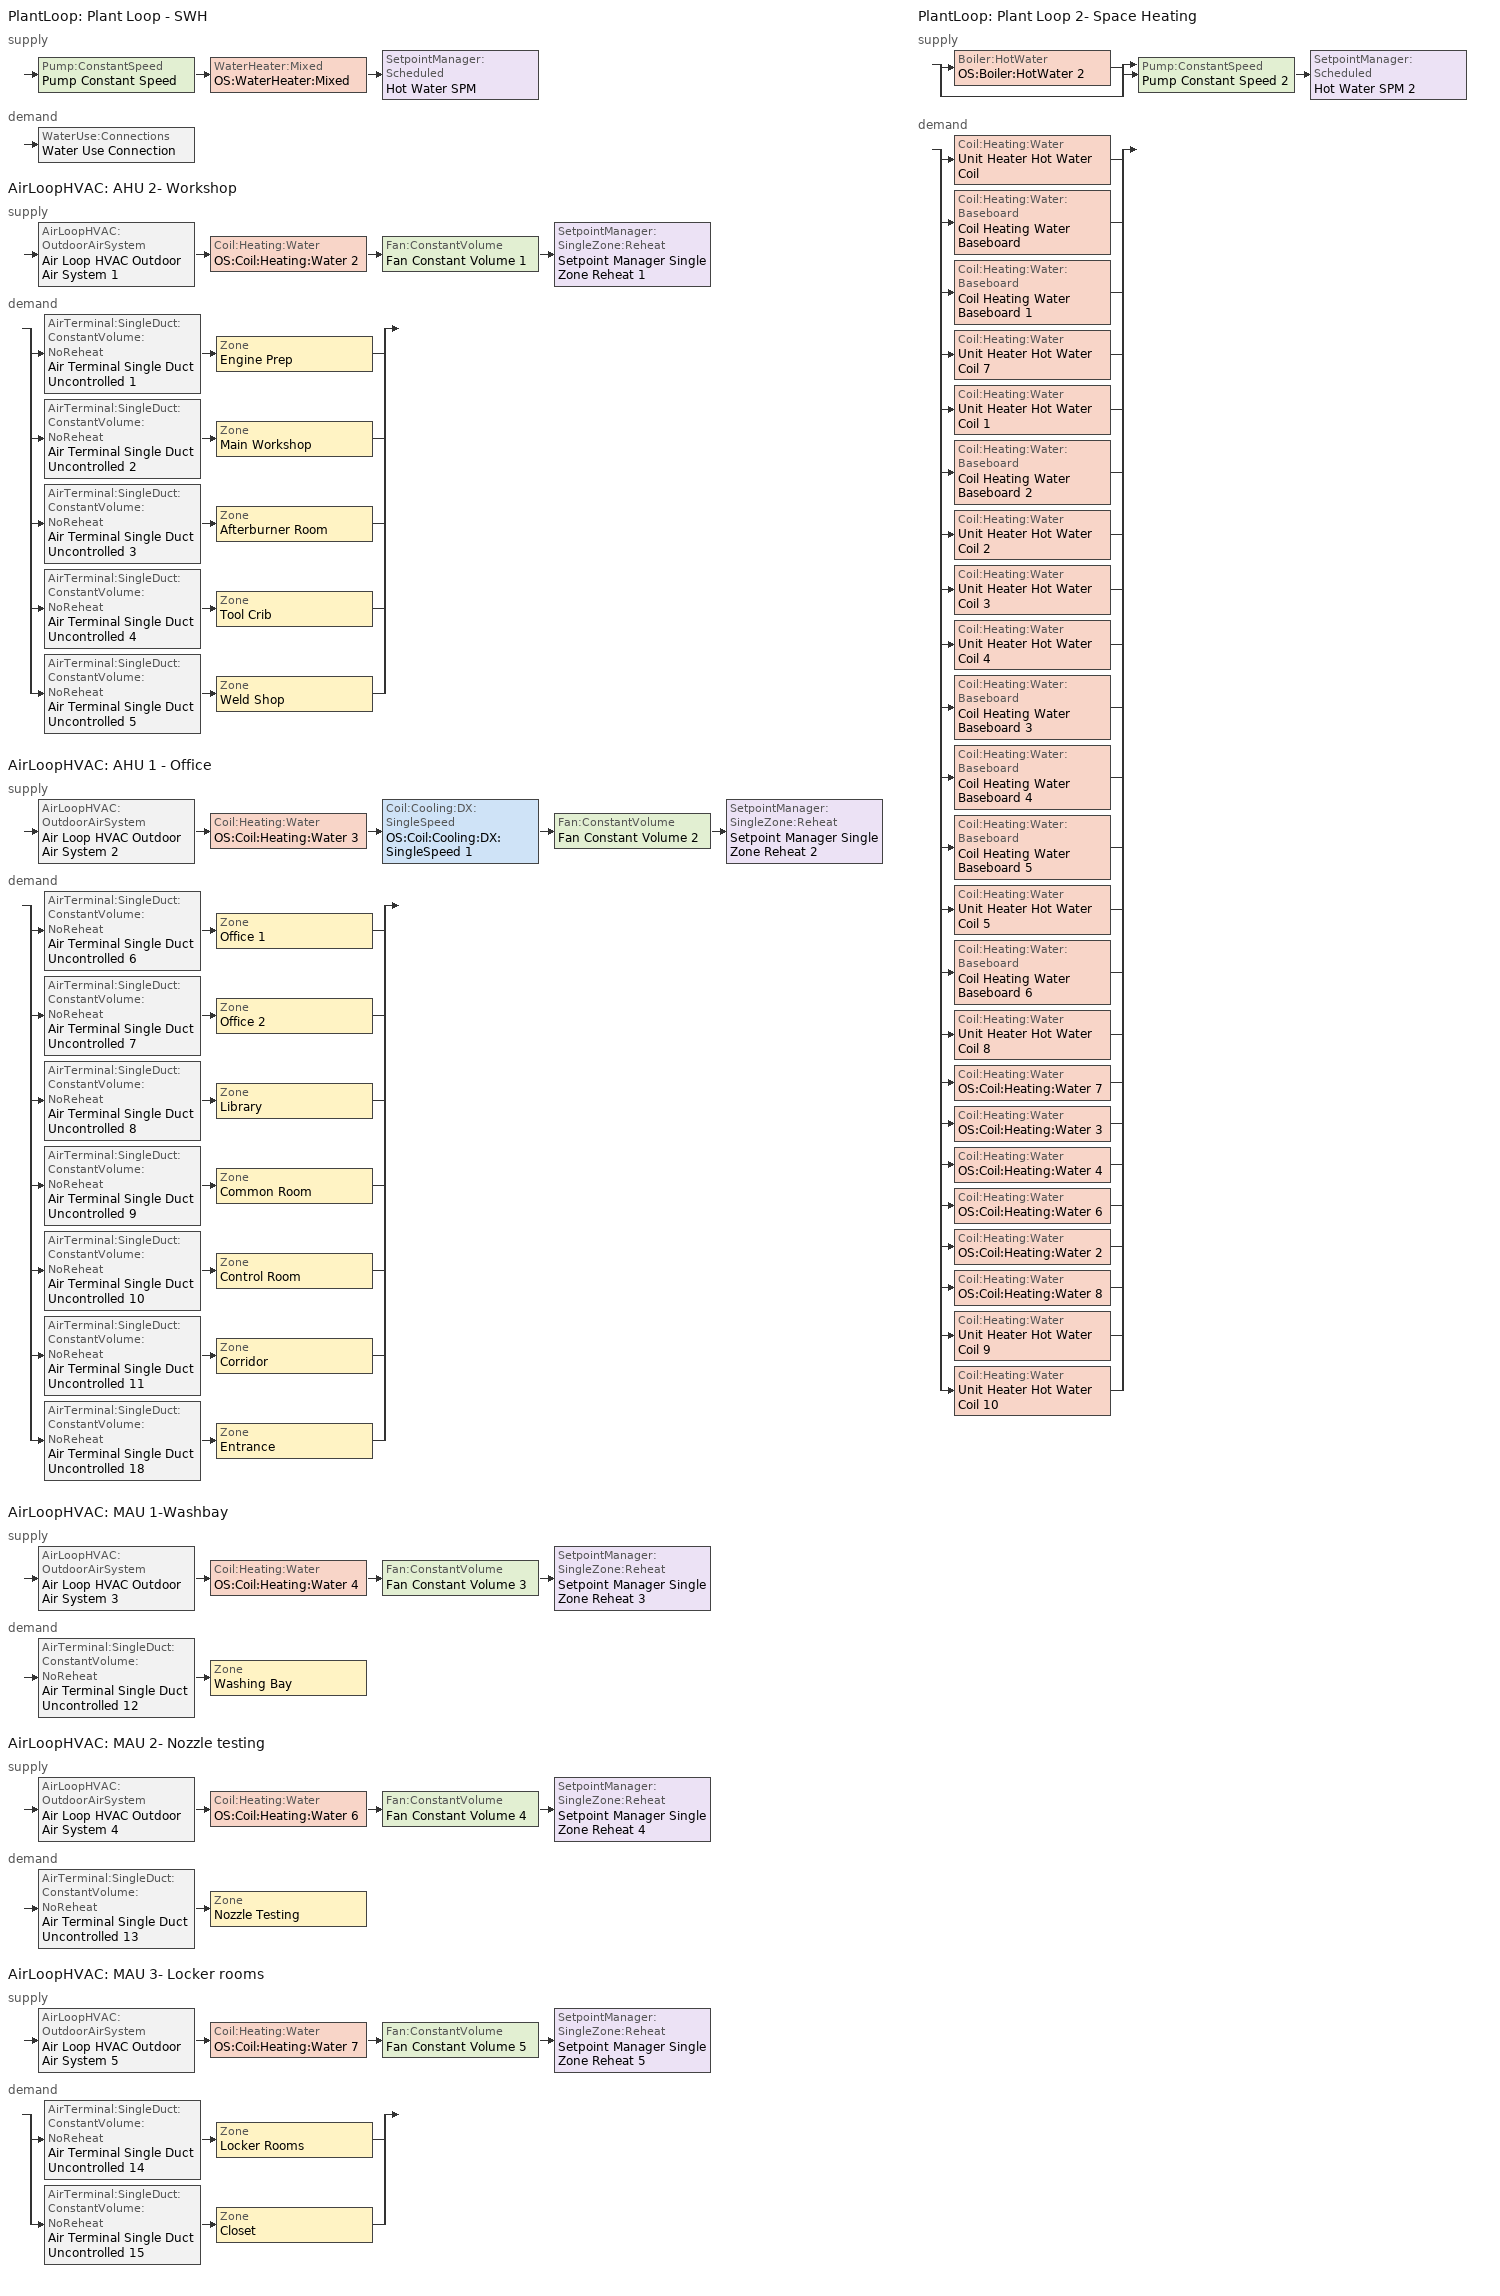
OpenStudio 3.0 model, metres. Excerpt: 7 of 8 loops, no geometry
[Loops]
PlantLoop 'Plant Loop - SWH'
 supply: Pump:ConstantSpeed 'Pump Constant Speed' > WaterHeater:Mixed 'OS:WaterHeater:Mixed' > SetpointManager:Scheduled 'Hot Water SPM'
 demand: WaterUse:Connections 'Water Use Connection'
AirLoopHVAC 'AHU 2- Workshop'
 supply: AirLoopHVAC:OutdoorAirSystem 'Air Loop HVAC Outdoor Air System 1' > Coil:Heating:Water 'OS:Coil:Heating:Water 2' > Fan:ConstantVolume 'Fan Constant Volume 1' > SetpointManager:SingleZone:Reheat 'Setpoint Manager Single Zone Reheat 1'
 demand: split
  | AirTerminal:SingleDuct:ConstantVolume:NoReheat 'Air Terminal Single Duct Uncontrolled 1' > Zone 'Engine Prep'
  | AirTerminal:SingleDuct:ConstantVolume:NoReheat 'Air Terminal Single Duct Uncontrolled 2' > Zone 'Main Workshop'
  | AirTerminal:SingleDuct:ConstantVolume:NoReheat 'Air Terminal Single Duct Uncontrolled 3' > Zone 'Afterburner Room'
  | AirTerminal:SingleDuct:ConstantVolume:NoReheat 'Air Terminal Single Duct Uncontrolled 4' > Zone 'Tool Crib'
  | AirTerminal:SingleDuct:ConstantVolume:NoReheat 'Air Terminal Single Duct Uncontrolled 5' > Zone 'Weld Shop'
AirLoopHVAC 'AHU 1 - Office'
 supply: AirLoopHVAC:OutdoorAirSystem 'Air Loop HVAC Outdoor Air System 2' > Coil:Heating:Water 'OS:Coil:Heating:Water 3' > Coil:Cooling:DX:SingleSpeed 'OS:Coil:Cooling:DX:SingleSpeed 1' > Fan:ConstantVolume 'Fan Constant Volume 2' > SetpointManager:SingleZone:Reheat 'Setpoint Manager Single Zone Reheat 2'
 demand: split
  | AirTerminal:SingleDuct:ConstantVolume:NoReheat 'Air Terminal Single Duct Uncontrolled 6' > Zone 'Office 1'
  | AirTerminal:SingleDuct:ConstantVolume:NoReheat 'Air Terminal Single Duct Uncontrolled 7' > Zone 'Office 2'
  | AirTerminal:SingleDuct:ConstantVolume:NoReheat 'Air Terminal Single Duct Uncontrolled 8' > Zone 'Library'
  | AirTerminal:SingleDuct:ConstantVolume:NoReheat 'Air Terminal Single Duct Uncontrolled 9' > Zone 'Common Room'
  | AirTerminal:SingleDuct:ConstantVolume:NoReheat 'Air Terminal Single Duct Uncontrolled 10' > Zone 'Control Room'
  | AirTerminal:SingleDuct:ConstantVolume:NoReheat 'Air Terminal Single Duct Uncontrolled 11' > Zone 'Corridor'
  | AirTerminal:SingleDuct:ConstantVolume:NoReheat 'Air Terminal Single Duct Uncontrolled 18' > Zone 'Entrance'
AirLoopHVAC 'MAU 1-Washbay'
 supply: AirLoopHVAC:OutdoorAirSystem 'Air Loop HVAC Outdoor Air System 3' > Coil:Heating:Water 'OS:Coil:Heating:Water 4' > Fan:ConstantVolume 'Fan Constant Volume 3' > SetpointManager:SingleZone:Reheat 'Setpoint Manager Single Zone Reheat 3'
 demand: AirTerminal:SingleDuct:ConstantVolume:NoReheat 'Air Terminal Single Duct Uncontrolled 12' > Zone 'Washing Bay'
AirLoopHVAC 'MAU 2- Nozzle testing'
 supply: AirLoopHVAC:OutdoorAirSystem 'Air Loop HVAC Outdoor Air System 4' > Coil:Heating:Water 'OS:Coil:Heating:Water 6' > Fan:ConstantVolume 'Fan Constant Volume 4' > SetpointManager:SingleZone:Reheat 'Setpoint Manager Single Zone Reheat 4'
 demand: AirTerminal:SingleDuct:ConstantVolume:NoReheat 'Air Terminal Single Duct Uncontrolled 13' > Zone 'Nozzle Testing'
AirLoopHVAC 'MAU 3- Locker rooms'
 supply: AirLoopHVAC:OutdoorAirSystem 'Air Loop HVAC Outdoor Air System 5' > Coil:Heating:Water 'OS:Coil:Heating:Water 7' > Fan:ConstantVolume 'Fan Constant Volume 5' > SetpointManager:SingleZone:Reheat 'Setpoint Manager Single Zone Reheat 5'
 demand: split
  | AirTerminal:SingleDuct:ConstantVolume:NoReheat 'Air Terminal Single Duct Uncontrolled 14' > Zone 'Locker Rooms'
  | AirTerminal:SingleDuct:ConstantVolume:NoReheat 'Air Terminal Single Duct Uncontrolled 15' > Zone 'Closet'
PlantLoop 'Plant Loop 2- Space Heating'
 supply: split
  | Boiler:HotWater 'OS:Boiler:HotWater 2'
  | bypass
  join > Pump:ConstantSpeed 'Pump Constant Speed 2' > SetpointManager:Scheduled 'Hot Water SPM 2'
 demand: split
  | Coil:Heating:Water 'Unit Heater Hot Water Coil'
  | Coil:Heating:Water:Baseboard 'Coil Heating Water Baseboard'
  | Coil:Heating:Water:Baseboard 'Coil Heating Water Baseboard 1'
  | Coil:Heating:Water 'Unit Heater Hot Water Coil 7'
  | Coil:Heating:Water 'Unit Heater Hot Water Coil 1'
  | Coil:Heating:Water:Baseboard 'Coil Heating Water Baseboard 2'
  | Coil:Heating:Water 'Unit Heater Hot Water Coil 2'
  | Coil:Heating:Water 'Unit Heater Hot Water Coil 3'
  | Coil:Heating:Water 'Unit Heater Hot Water Coil 4'
  | Coil:Heating:Water:Baseboard 'Coil Heating Water Baseboard 3'
  | Coil:Heating:Water:Baseboard 'Coil Heating Water Baseboard 4'
  | Coil:Heating:Water:Baseboard 'Coil Heating Water Baseboard 5'
  | Coil:Heating:Water 'Unit Heater Hot Water Coil 5'
  | Coil:Heating:Water:Baseboard 'Coil Heating Water Baseboard 6'
  | Coil:Heating:Water 'Unit Heater Hot Water Coil 8'
  | Coil:Heating:Water 'OS:Coil:Heating:Water 7'
  | Coil:Heating:Water 'OS:Coil:Heating:Water 3'
  | Coil:Heating:Water 'OS:Coil:Heating:Water 4'
  | Coil:Heating:Water 'OS:Coil:Heating:Water 6'
  | Coil:Heating:Water 'OS:Coil:Heating:Water 2'
  | Coil:Heating:Water 'OS:Coil:Heating:Water 8'
  | Coil:Heating:Water 'Unit Heater Hot Water Coil 9'
  | Coil:Heating:Water 'Unit Heater Hot Water Coil 10'
[Sizing:Zone] Zone Cooling Design Supply Air Temperature Input Method=SupplyAirTemperature; Zone Cooling Design Supply Air Temperature {C}=14; Zone Cooling Design Supply Air Temperature Difference {deltaC}=11.11; Zone Heating Design Supply Air Temperature Input Method=SupplyAirTemperature; Zone Heating Design Supply Air Temperature {C}=40; Zone Heating Design Supply Air Temperature Difference {deltaC}=11.11; Zone Cooling Design Supply Air Humidity Ratio {kg-H2O/kg-air}=0.0085; Zone Heating Design Supply Air Humidity Ratio {kg-H2O/kg-air}=0.008; Zone Heating Sizing Factor=1; Zone Cooling Sizing Factor=1; Heating Design Air Flow Method=DesignDay; Account for Dedicated Outdoor Air System=No; Dedicated Outdoor Air System Control Strategy=NeutralSupplyAir; Dedicated Outdoor Air Low Setpoint Temperature for Design {C}=Autosize; Dedicated Outdoor Air High Setpoint Temperature for Design {C}=Autosize
Name | Cooling Minimum Air Flow per Zone Floor Area {m3/s-m2} | Cooling Minimum Air Flow {m3/s} | Cooling Minimum Air Flow Fraction
Common Room; Office 1; Office 2; Entrance; Library; Corridor; Closet; Nozzle Testing; Washing Bay; Locker Rooms; POL Storage; Ceiling; Tool Crib; Afterburner Room; Weld Shop; Main Workshop; Engine Prep
Control Room | 0.000762 | 0 | 0
[Zone equipment]
Common Room: Air Terminal Single Duct Uncontrolled 9, Convective Baseboard Water
Office 1: Air Terminal Single Duct Uncontrolled 6, Convective Baseboard Water 4
Office 2: Air Terminal Single Duct Uncontrolled 7, Convective Baseboard Water 5
Entrance: Unit Heater CV - Hot Water 1, Air Terminal Single Duct Uncontrolled 18
Library: Air Terminal Single Duct Uncontrolled 8
Control Room: Air Terminal Single Duct Uncontrolled 10
Corridor: Air Terminal Single Duct Uncontrolled 11, Convective Baseboard Water 1
Closet: Air Terminal Single Duct Uncontrolled 15
Nozzle Testing: Air Terminal Single Duct Uncontrolled 13, Convective Baseboard Water 3
Washing Bay: Air Terminal Single Duct Uncontrolled 12
Locker Rooms: Air Terminal Single Duct Uncontrolled 14, Convective Baseboard Water 2, Fan Zone Exhaust 1
POL Storage: Unit Heater CV - Hot Water 10
Ceiling: Unit Heater CV - Hot Water 9
Tool Crib: Air Terminal Single Duct Uncontrolled 4, Unit Heater CV - Hot Water 5
Afterburner Room: Air Terminal Single Duct Uncontrolled 3, Unit Heater CV - Hot Water
Weld Shop: Air Terminal Single Duct Uncontrolled 5, Convective Baseboard Water 6, Unit Heater CV - Hot Water 8, Fan Zone Exhaust
Main Workshop: Air Terminal Single Duct Uncontrolled 2, Unit Heater CV - Hot Water 2
Engine Prep: Air Terminal Single Duct Uncontrolled 1, Unit Heater CV - Hot Water 7
[WaterUse:Connections]
Water Use Connection: Water Use Equipment Name 1=Bathroom Sink
[WaterUse:Equipment]
Bathroom Sink: Water Use Equipment Definition=Bathroom Sink Definition; Flow Rate Fraction Schedule=MNECB-C-HW
[WaterUse:Equipment:Definition]
Bathroom Sink Definition: Peak Flow Rate {m3/s}=4.5e-006
[PlantLoop] Glycol Concentration=0; Plant Loop Volume {m3}=Autocalculate; Load Distribution Scheme=Optimal
Name | Fluid Type
Plant Loop - SWH
Plant Loop 2- Space Heating | Water
[Sizing:Plant] Loop Type=Heating; Design Loop Exit Temperature {C}=82; Loop Design Temperature Difference {deltaC}=11; Sizing Option=NonCoincident; Zone Timesteps in Averaging Window=1; Coincident Sizing Factor Mode=None
Plant Loop - SWH; Plant Loop 2- Space Heating
[WaterHeater:Mixed]
OS:WaterHeater:Mixed: Tank Volume {m3}=0.3785; Setpoint Temperature Schedule=shw_60C; Deadband Temperature Difference {deltaC}=2; Maximum Temperature Limit {C}=82.22; Heater Control Type=Cycle; Heater Maximum Capacity {W}=845000; Heater Fuel Type=Electricity; Heater Thermal Efficiency=1; Off Cycle Parasitic Fuel Consumption Rate {W}=20; Off Cycle Parasitic Fuel Type=Electricity; Off Cycle Parasitic Heat Fraction to Tank=0.8; On Cycle Parasitic Fuel Type=Electricity; Ambient Temperature Indicator=Schedule; Ambient Temperature Schedule=Water Heater Ambient Temperature; Off Cycle Loss Coefficient to Ambient Temperature {W/K}=6; On Cycle Loss Coefficient to Ambient Temperature {W/K}=6; Use Side Effectiveness=1; Source Side Effectiveness=1; Use Side Design Flow Rate {m3/s}=autosize; Source Side Design Flow Rate {m3/s}=autosize; Indirect Water Heating Recovery Time {hr}=1.5; Source Side Flow Control Mode=IndirectHeatPrimarySetpoint
[Pump:ConstantSpeed] Rated Flow Rate {m3/s}=autosize; Rated Pump Head {Pa}=179352; Rated Power Consumption {W}=autosize; Motor Efficiency=0.9; Fraction of Motor Inefficiencies to Fluid Stream=0; Pump Control Type=Intermittent; Design Power Sizing Method=PowerPerFlowPerPressure; Design Electric Power per Unit Flow Rate {W/(m3/s)}=348701.1; Design Shaft Power per Unit Flow Rate per Unit Head {W-s/m3-Pa}=1.28205
Pump Constant Speed; Pump Constant Speed 2
[SetpointManager:Scheduled] Control Variable=Temperature; Schedule=Hot Water Temperature
Hot Water SPM; Hot Water SPM 2
[Boiler:HotWater]
OS:Boiler:HotWater 2: Efficiency Curve Temperature Evaluation Variable=LeavingBoiler; Normalized Boiler Efficiency Curve=Boiler Efficiency 1; Water Outlet Upper Temperature Limit {C}=99; Boiler Flow Mode=LeavingSetpointModulated; Parasitic Electric Load {W}=0; Sizing Factor=1
[AirLoopHVAC] Availability Schedule=Always On Discrete; Design Supply Air Flow Rate {m3/s}=AutoSize
AHU 2- Workshop; AHU 1 - Office; MAU 1-Washbay; MAU 2- Nozzle testing; MAU 3- Locker rooms
[Sizing:System] Type of Load to Size On=Sensible; Design Outdoor Air Flow Rate {m3/s}=Autosize; Central Heating Maximum System Air Flow Ratio=1; Preheat Design Temperature {C}=7; Preheat Design Humidity Ratio {kg-H2O/kg-Air}=0.008; Precool Design Temperature {C}=12.8; Precool Design Humidity Ratio {kg-H2O/kg-Air}=0.008; Central Cooling Design Supply Air Temperature {C}=12.8; Central Heating Design Supply Air Temperature {C}=40; Sizing Option=NonCoincident; 100% Outdoor Air in Cooling=Yes; 100% Outdoor Air in Heating=Yes; Central Cooling Design Supply Air Humidity Ratio {kg-H2O/kg-Air}=0.0085; Central Heating Design Supply Air Humidity Ratio {kg-H2O/kg-Air}=0.008; Cooling Design Air Flow Method=DesignDay; Cooling Design Air Flow Rate {m3/s}=0; Heating Design Air Flow Method=DesignDay; Heating Design Air Flow Rate {m3/s}=0; System Outdoor Air Method=ZoneSum; Zone Maximum Outdoor Air Fraction=1; Cooling Supply Air Flow Rate Per Floor Area {m3/s-m2}=0.00996765; Cooling Fraction of Autosized Cooling Supply Air Flow Rate=1; Cooling Supply Air Flow Rate Per Unit Cooling Capacity {m3/s-W}=3.94755e-05; Heating Supply Air Flow Rate Per Floor Area {m3/s-m2}=0.00996765; Heating Fraction of Autosized Heating Supply Air Flow Rate=1; Heating Fraction of Autosized Cooling Supply Air Flow Rate=1; Heating Supply Air Flow Rate Per Unit Heating Capacity {m3/s-W}=3.15882e-05; Cooling Design Capacity Method=CoolingDesignCapacity; Cooling Design Capacity {W}=Autosize; Cooling Design Capacity Per Floor Area {W/m2}=234.7; Fraction of Autosized Cooling Design Capacity=1; Heating Design Capacity Method=HeatingDesignCapacity; Heating Design Capacity {W}=Autosize; Heating Design Capacity Per Floor Area {W/m2}=157; Fraction of Autosized Heating Design Capacity=1; Central Cooling Capacity Control Method=OnOff
AHU 2- Workshop; AHU 1 - Office; MAU 1-Washbay; MAU 2- Nozzle testing; MAU 3- Locker rooms
[Fan:ConstantVolume] Fan Total Efficiency=0.75; Motor Efficiency=0.75
Name | Availability Schedule | Pressure Rise {Pa} | Maximum Flow Rate {m3/s}
Fan Constant Volume 1; Fan Constant Volume 2 | Always On Discrete | 500 | AutoSize
Fan Constant Volume 3; Fan Constant Volume 4; Fan Constant Volume 5 | Always On Discrete | 500 | Autosize
Unit Heater CV Fan; Unit Heater CV Fan 1; Unit Heater CV Fan 2; Unit Heater CV Fan 3; Unit Heater CV Fan 4; Unit Heater CV Fan 5; Unit Heater CV Fan 7; Unit Heater CV Fan 8; Unit Heater CV Fan 9; Unit Heater CV Fan 10 | Always On Discrete 1 |  | AutoSize
[SetpointManager:SingleZone:Reheat] Minimum Supply Air Temperature {C}=14; Maximum Supply Air Temperature {C}=44
Name | Control Zone
Setpoint Manager Single Zone Reheat 1 | Main Workshop
Setpoint Manager Single Zone Reheat 2 | Office 1
Setpoint Manager Single Zone Reheat 3 | Washing Bay
Setpoint Manager Single Zone Reheat 4 | Nozzle Testing
Setpoint Manager Single Zone Reheat 5 | Locker Rooms
[Controller:OutdoorAir] Economizer Control Type=FixedDryBulb; Economizer Control Action Type=ModulateFlow; Economizer Maximum Limit Dry-Bulb Temperature {C}=19; Economizer Maximum Limit Enthalpy {J/kg}=64000; Economizer Maximum Limit Dewpoint Temperature {C}=0; Economizer Minimum Limit Dry-Bulb Temperature {C}=-100; Lockout Type=NoLockout; Minimum Limit Type=FixedMinimum; High Humidity Control=No; Heat Recovery Bypass Control Type=BypassWhenOAFlowGreaterThanMinimum
Name | Minimum Outdoor Air Flow Rate {m3/s} | Maximum Outdoor Air Flow Rate {m3/s} | Controller Mechanical Ventilation | Minimum Outdoor Air Schedule | Minimum Fraction of Outdoor Air Schedule
Controller Outdoor Air 1 | Autosize | Autosize | Controller Mechanical Ventilation 1
Controller Outdoor Air 2 | Autosize | Autosize | Controller Mechanical Ventilation 2
Controller Outdoor Air 3 | Autosize | Autosize | Controller Mechanical Ventilation 3 | Always On | Always On
Controller Outdoor Air 4 | Autosize | Autosize | Controller Mechanical Ventilation 4 | Always On
Controller Outdoor Air 5 | 1.015 | 1.015 | Controller Mechanical Ventilation 5 | Always On
[Controller:MechanicalVentilation] Availability Schedule=Always On Discrete; Demand Controlled Ventilation=No; System Outdoor Air Method=ZoneSum
Controller Mechanical Ventilation 1; Controller Mechanical Ventilation 2; Controller Mechanical Ventilation 3; Controller Mechanical Ventilation 4; Controller Mechanical Ventilation 5
[AirLoopHVAC:OutdoorAirSystem]
Name | Controller
Air Loop HVAC Outdoor Air System 1 | Controller Outdoor Air 1
Air Loop HVAC Outdoor Air System 2 | Controller Outdoor Air 2
Air Loop HVAC Outdoor Air System 3 | Controller Outdoor Air 3
Air Loop HVAC Outdoor Air System 4 | Controller Outdoor Air 4
Air Loop HVAC Outdoor Air System 5 | Controller Outdoor Air 5
[AirTerminal:SingleDuct:ConstantVolume:NoReheat] Availability Schedule=Always On Discrete
Name | Maximum Air Flow Rate {m3/s}
Air Terminal Single Duct Uncontrolled 1; Air Terminal Single Duct Uncontrolled 2; Air Terminal Single Duct Uncontrolled 3; Air Terminal Single Duct Uncontrolled 4; Air Terminal Single Duct Uncontrolled 5; Air Terminal Single Duct Uncontrolled 6; Air Terminal Single Duct Uncontrolled 7; Air Terminal Single Duct Uncontrolled 8; Air Terminal Single Duct Uncontrolled 9; Air Terminal Single Duct Uncontrolled 10; Air Terminal Single Duct Uncontrolled 11; Air Terminal Single Duct Uncontrolled 12; Air Terminal Single Duct Uncontrolled 13; Air Terminal Single Duct Uncontrolled 14; Air Terminal Single Duct Uncontrolled 18 | AutoSize
Air Terminal Single Duct Uncontrolled 15 | 1.015
[Coil:Heating:Water] Availability Schedule=Always On Discrete 1
OS:Coil:Heating:Water 2; OS:Coil:Heating:Water 3; OS:Coil:Heating:Water 4; OS:Coil:Heating:Water 6; OS:Coil:Heating:Water 7; Unit Heater Hot Water Coil; Unit Heater Hot Water Coil 1; Unit Heater Hot Water Coil 2; Unit Heater Hot Water Coil 3; Unit Heater Hot Water Coil 4; Unit Heater Hot Water Coil 5; Unit Heater Hot Water Coil 7; Unit Heater Hot Water Coil 8; OS:Coil:Heating:Water 8; Unit Heater Hot Water Coil 9; Unit Heater Hot Water Coil 10
[Controller:WaterCoil] Action=Normal
Name | Water Coil
Controller Water Coil 1; Controller Water Coil 2; Controller Water Coil 4; Controller Water Coil 5; Controller Water Coil 6; Controller Water Coil 10; Controller Water Coil 11
Controller Water Coil 7 | OS:Coil:Heating:Water 7
Controller Water Coil 9 | OS:Coil:Heating:Water 3
Controller Water Coil 12 | OS:Coil:Heating:Water 4
Controller Water Coil 13 | OS:Coil:Heating:Water 6
Controller Water Coil 14 | OS:Coil:Heating:Water 2
Controller Water Coil 8 | OS:Coil:Heating:Water 8
[Coil:Cooling:DX:SingleSpeed]
OS:Coil:Cooling:DX:SingleSpeed 1: Availability Schedule=Always On Discrete 1; Rated Total Cooling Capacity {W}=Autosize; Rated Sensible Heat Ratio=Autosize; Rated COP {W/W}=3; Rated Air Flow Rate {m3/s}=Autosize; Rated Evaporator Fan Power Per Volume Flow Rate {W/(m3/s)}=773.3; Total Cooling Capacity Function of Temperature Curve=OS:Curve:Biquadratic 1; Total Cooling Capacity Function of Flow Fraction Curve=OS:Curve:Quadratic 1; Energy Input Ratio Function of Temperature Curve=OS:Curve:Biquadratic 2; Energy Input Ratio Function of Flow Fraction Curve=OS:Curve:Quadratic 2; Part Load Fraction Correlation Curve=OS:Curve:Quadratic 3; Minimum Outdoor Dry-Bulb Temperature for Compressor Operation {C}=-25; Condenser Type=AirCooled; Evaporative Condenser Effectiveness=0; Evaporative Condenser Air Flow Rate {m3/s}=Autosize; Evaporative Condenser Pump Rated Power Consumption {W}=Autosize; Crankcase Heater Capacity {W}=0; Maximum Outdoor Dry-Bulb Temperature for Crankcase Heater Operation {C}=0; Basin Heater Capacity {W/K}=0; Basin Heater Setpoint Temperature {C}=10
[ZoneHVAC:UnitHeater] Availability Schedule=Always On Discrete 1; Maximum Supply Air Flow Rate {m3/s}=AutoSize; Fan Control Type=OnOff; Maximum Hot Water Flow Rate {m3/s}=autosize; Minimum Hot Water Flow Rate {m3/s}=0; Heating Convergence Tolerance=0.001
Name | Supply Air Fan | Heating Coil
Unit Heater CV - Hot Water | Unit Heater CV Fan | Unit Heater Hot Water Coil
Unit Heater CV - Hot Water 1 | Unit Heater CV Fan 1 | Unit Heater Hot Water Coil 1
Unit Heater CV - Hot Water 2 | Unit Heater CV Fan 2 | Unit Heater Hot Water Coil 2
Unit Heater CV - Hot Water 3 | Unit Heater CV Fan 3 | Unit Heater Hot Water Coil 3
Unit Heater CV - Hot Water 4 | Unit Heater CV Fan 4 | Unit Heater Hot Water Coil 4
Unit Heater CV - Hot Water 5 | Unit Heater CV Fan 5 | Unit Heater Hot Water Coil 5
Unit Heater CV - Hot Water 7 | Unit Heater CV Fan 7 | Unit Heater Hot Water Coil 7
Unit Heater CV - Hot Water 8 | Unit Heater CV Fan 8 | Unit Heater Hot Water Coil 8
Unit Heater CV - Hot Water 9 | Unit Heater CV Fan 9 | Unit Heater Hot Water Coil 9
Unit Heater CV - Hot Water 10 | Unit Heater CV Fan 10 | Unit Heater Hot Water Coil 10
[ZoneHVAC:Baseboard:Convective:Water] Availability Schedule=Always On Discrete 1
Name | Heating Coil
Convective Baseboard Water | Coil Heating Water Baseboard
Convective Baseboard Water 1 | Coil Heating Water Baseboard 1
Convective Baseboard Water 2 | Coil Heating Water Baseboard 2
Convective Baseboard Water 3 | Coil Heating Water Baseboard 3
Convective Baseboard Water 4 | Coil Heating Water Baseboard 4
Convective Baseboard Water 5 | Coil Heating Water Baseboard 5
Convective Baseboard Water 6 | Coil Heating Water Baseboard 6
[Coil:Heating:Water:Baseboard] Heating Design Capacity Method=HeatingDesignCapacity; Heating Design Capacity {W}=Autosize; Heating Design Capacity Per Floor Area {W/m2}=0; Fraction of Autosized Heating Design Capacity=0.8; U-Factor Times Area Value {W/K}=autosize; Maximum Water Flow Rate {m3/s}=autosize; Convergence Tolerance=0.001
Coil Heating Water Baseboard; Coil Heating Water Baseboard 1; Coil Heating Water Baseboard 2; Coil Heating Water Baseboard 3; Coil Heating Water Baseboard 4; Coil Heating Water Baseboard 5; Coil Heating Water Baseboard 6
[Fan:ZoneExhaust] Availability Schedule=Always On; Fan Total Efficiency=0.6; System Availability Manager Coupling Mode=Decoupled
Name | Pressure Rise {Pa} | Maximum Flow Rate {m3/s}
Fan Zone Exhaust | 249 | 0.472
Fan Zone Exhaust 1 | 187 | 1.109
[Schedule:Constant] Value=1
Always On Discrete; Always On Discrete 1
[Schedule:Ruleset]
Name | Default Day Schedule | Summer Design Day Schedule | Winter Design Day Schedule
Always On | Always On Default Schedule | Always On Summer Design Day | Always On Winter Design Day
MNECB-C-HW | Schedule Day 24
Water Heater Ambient Temperature | Water Heater Ambient Temperature Default
Hot Water Temperature | Hot Water Temperature Default | Hot Water Temperature Summer Design Day | Hot Water Temperature Winter Design Day
shw_60C | Schedule Day 44
[Schedule:Day]
Always On Default Schedule; Always On Winter Design Day; Always On Summer Design Day: 24, 0, 1
Schedule Day 24: 24, 0, 0
sunMNECB-C-HW 1: 1, 0, 0.05, 2, 0, 0.05, 3, 0, 0.05, 4, 0, 0.05, 5, 0, 0.05, 6, 0, 0.05, 7, 0, 0.05, 8, 0, 0.05, 9, 0, 0.05, 10, 0, 0.05, 11, 0, 0.1, 12, 0, 0.2, 13, 0, 0.4, 14, 0, 0.8, 15, 0, 0.8, 16, 0, 0.6, 17, 0, 0.4, 18, 0, 0.3, 19, 0, 0.2, 20, 0, 0.05, 21, 0, 0.05, 22, 0, 0.05, 23, 0, 0.05, 24, 0, 0.05
satMNECB-C-HW 1: 1, 0, 0.05, 2, 0, 0.05, 3, 0, 0.05, 4, 0, 0.05, 5, 0, 0.05, 6, 0, 0.05, 7, 0, 0.05, 8, 0, 0.05, 9, 0, 0.1, 10, 0, 0.2, 11, 0, 0.3, 12, 0, 0.5, 13, 0, 0.9, 14, 0, 0.9, 15, 0, 0.9, 16, 0, 0.9, 17, 0, 0.7, 18, 0, 0.5, 19, 0, 0.3, 20, 0, 0.2, 21, 0, 0.2, 22, 0, 0.05, 23, 0, 0.05, 24, 0, 0.05
wkdMNECB-C-HW 1: 1, 0, 0.05, 2, 0, 0.05, 3, 0, 0.05, 4, 0, 0.05, 5, 0, 0.05, 6, 0, 0.05, 7, 0, 0.05, 8, 0, 0.05, 9, 0, 0.1, 10, 0, 0.2, 11, 0, 0.3, 12, 0, 0.4, 13, 0, 0.8, 14, 0, 0.8, 15, 0, 0.8, 16, 0, 0.8, 17, 0, 0.6, 18, 0, 0.4, 19, 0, 0.3, 20, 0, 0.2, 21, 0, 0.2, 22, 0, 0.05, 23, 0, 0.05, 24, 0, 0.05
Water Heater Ambient Temperature Default: 24, 0, 21
Hot Water Temperature Default: 24, 0, 82
Hot Water Temperature Summer Design Day; Hot Water Temperature Winter Design Day: 24, 0, 67
Schedule Day 44: 24, 0, 23.5
Schedule Day 56: 24, 0, 60
[Schedule:Rule] Date Specification Type=DateRange; Start Month=1; End Month=12; End Day=31
Name | Schedule Ruleset | Rule Order | Day Schedule | Apply Sunday | Apply Monday | Apply Tuesday | Apply Wednesday | Apply Thursday | Apply Friday | Apply Saturday | Start Day
sunMNECB-C-HWrule | MNECB-C-HW | 0 | sunMNECB-C-HW 1 | Yes | No | No | No | No | No | No | 1
satMNECB-C-HWrule | MNECB-C-HW | 1 | satMNECB-C-HW 1 | No | No | No | No | No | No | Yes | 1
wkdMNECB-C-HW rule | MNECB-C-HW | 2 | wkdMNECB-C-HW 1 | No | Yes | Yes | Yes | Yes | Yes | No | 1
Schedule Rule 2 | shw_60C | 0 | Schedule Day 56 | No | Yes | Yes | Yes | No | Yes | Yes | 31
[Curve:Biquadratic]
Name | Coefficient1 Constant | Coefficient2 x | Coefficient3 x**2 | Coefficient4 y | Coefficient5 y**2 | Coefficient6 x*y | Minimum Value of x {BasedOnField A2} | Maximum Value of x {BasedOnField A2} | Minimum Value of y {BasedOnField A3} | Maximum Value of y {BasedOnField A3} | Minimum Value of x | Maximum Value of x | Minimum Value of y | Maximum Value of y
OS:Curve:Biquadratic 1 | 0.42415 | 0.04426 | -0.00042 | 0.00333 | -8e-05 | -0.00021 | 17 | 22 | 13 | 46
OS:Curve:Biquadratic 2 | 1.23649 | -0.02431 | 0.00057 | -0.01434 | 0.00063 | -0.00038 | 17 | 22 | 13 | 46
Boiler Efficiency 1 | 1 | 0 | 0 | 0 | 0 | 0 |  |  |  |  | 0 | 1 | 0 | 1
[Curve:Quadratic]
Name | Coefficient1 Constant | Coefficient2 x | Coefficient3 x**2 | Minimum Value of x {BasedOnField A2} | Maximum Value of x {BasedOnField A2}
OS:Curve:Quadratic 1 | 0.77136 | 0.34053 | -0.11088 | 0.75918 | 1.13877
OS:Curve:Quadratic 2 | 1.2055 | -0.32953 | 0.12308 | 0.75918 | 1.13877
OS:Curve:Quadratic 3 | 0.771 | 0.229 | 0 | 0 | 1
